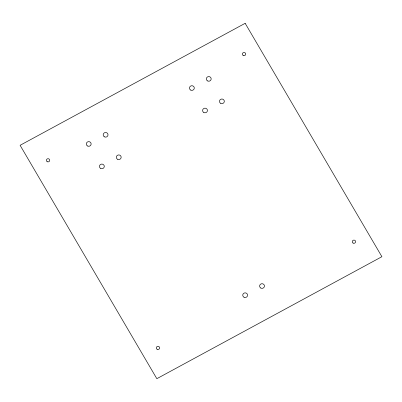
<?xml version="1.0" encoding="UTF-8"?>
<svg xmlns="http://www.w3.org/2000/svg" width="402" height="402" viewBox="0 0 402 402"><rect width="100%" height="100%" fill="white"/><g stroke="black" fill="none" stroke-linecap="round" stroke-linejoin="round"><path stroke-width="0.6" d="M245.165 23.311L20.1 145.303L156.835 378.689L381.9 256.697L245.165 23.311M157.112 349.293A1.668 1.598 -2.8 0 0 159.634 347.941A1.668 1.598 -2.8 0 0 157.162 346.524A1.668 1.598 -2.8 0 0 157.112 349.293M244.034 297.239A2.417 2.322 -2.8 0 0 247.577 295.078A2.417 2.322 -2.8 0 0 243.868 293.224A2.417 2.322 -2.8 0 0 244.034 297.239M260.823 288.043A2.417 2.322 -2.8 0 0 264.456 286.028A2.417 2.322 -2.8 0 0 260.833 284.023A2.417 2.322 -2.8 0 0 260.823 288.043M353.087 243.069A1.668 1.598 -2.8 0 0 355.614 241.713A1.668 1.598 -2.8 0 0 353.137 240.301A1.668 1.598 -2.8 0 0 353.087 243.069M243.195 55.466A1.668 1.598 -2.8 0 0 245.697 54.079A1.668 1.598 -2.8 0 0 243.2 52.697A1.668 1.598 -2.8 0 0 243.195 55.466M47.195 161.679A1.668 1.598 -2.8 0 0 49.717 160.328A1.668 1.598 -2.8 0 0 47.245 158.911A1.668 1.598 -2.8 0 0 47.195 161.679M87.566 146.001A2.417 2.322 -2.8 0 0 91.138 143.891A2.417 2.322 -2.8 0 0 87.455 141.986A2.417 2.322 -2.8 0 0 87.566 146.001M100.651 168.408A2.417 2.322 -2.8 0 0 104.284 166.398A2.417 2.322 -2.8 0 0 100.661 164.388A2.417 2.322 -2.8 0 0 100.651 168.408M117.59 159.292A2.417 2.322 -2.8 0 0 121.163 157.182A2.417 2.322 -2.8 0 0 117.479 155.278A2.417 2.322 -2.8 0 0 117.59 159.292M104.384 136.821A2.417 2.322 -2.8 0 0 108.017 134.811A2.417 2.322 -2.8 0 0 104.394 132.801A2.417 2.322 -2.8 0 0 104.384 136.821M190.689 90.073A2.417 2.322 -2.8 0 0 194.292 88.013A2.417 2.322 -2.8 0 0 190.638 86.058A2.417 2.322 -2.8 0 0 190.689 90.073M203.834 112.515A2.417 2.322 -2.8 0 0 207.437 110.45A2.417 2.322 -2.8 0 0 203.784 108.495A2.417 2.322 -2.8 0 0 203.834 112.515M220.773 103.394A2.417 2.322 -2.8 0 0 224.311 101.234A2.417 2.322 -2.8 0 0 220.603 99.379A2.417 2.322 -2.8 0 0 220.773 103.394M207.538 80.913A2.417 2.322 -2.8 0 0 211.171 78.898A2.417 2.322 -2.8 0 0 207.548 76.893A2.417 2.322 -2.8 0 0 207.538 80.913"/></g></svg>
